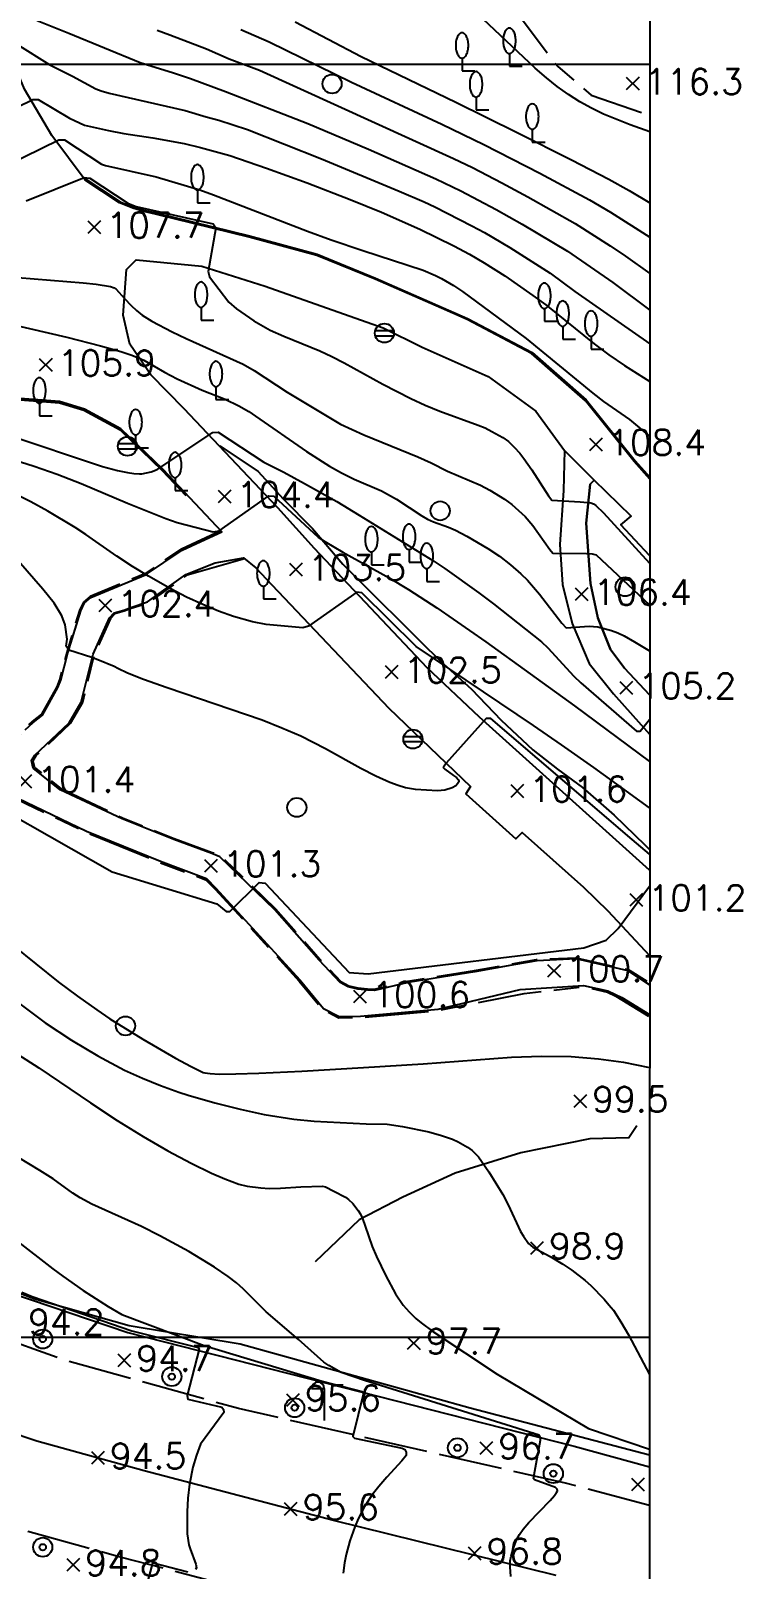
# Model space of a CAD drawing. Extents: x 199116 to 199565, y 548943 to 549516.
# Drawn here: x 199509.5 to 199565.5, y 549181.8 to 549302.6 of the extents above; entities that cross this region are included whole.
import ezdxf

# ---------------------------------------------------------------- set-up
doc = ezdxf.new("R2010")
doc.units = 0
doc.header["$MEASUREMENT"] = 0
doc.linetypes.add('ANYANG', pattern=[9, 5, -1, 2, -1])
doc.linetypes.add('ANYANG2', pattern=[6, 5, -1])
for name, color, linetype in [('A0013114', 1, 'CONTINUOUS'), ('A0013118', 1, 'CONTINUOUS'), ('A0023210', 7, 'CONTINUOUS'), ('A0033324', 1, 'ANYANG2'), ('B0024122', 7, 'CONTINUOUS'), ('B0024123', 3, 'ANYANG'), ('C0223367', 7, 'CONTINUOUS'), ('C0226232', 7, 'CONTINUOUS'), ('C0393323', 7, 'CONTINUOUS'), ('D0015222', 3, 'CONTINUOUS'), ('D0023372', 3, 'CONTINUOUS'), ('D0036351', 3, 'CONTINUOUS'), ('F0017111', 30, 'CONTINUOUS'), ('F0017114', 7, 'CONTINUOUS'), ('F0027132', 7, 'CONTINUOUS'), ('F0027217', 7, 'CONTINUOUS'), ('F0047224', 7, 'CONTINUOUS'), ('F0047226', 1, 'CONTINUOUS'), ('H0017334', 7, 'CONTINUOUS'), ('H0037335', 7, 'CONTINUOUS')]:
    doc.layers.add(name, color=color, linetype=linetype)
doc.styles.add('HIST', font='romans.shx', dxfattribs={"bigfont": 'ngsw.shx'})

# ---------------------------------------------------------------- blocks, each defined once
blk = doc.blocks.new('F0027217')
at = {"layer": 'F0027217'}
for points in [[(0.5, 0.5), (-0.5, -0.5)], [(-0.5, 0.5), (0.5, -0.5)]]:
    blk.add_lwpolyline(points, dxfattribs=at)
blk = doc.blocks.new('D0023372')
at = {"layer": 'D0023372'}
for radius in [0.75, 0.25]:
    blk.add_circle((0, 0), radius, dxfattribs=at)
blk = doc.blocks.new('D0036351')
at = {"layer": 'D0036351'}
blk.add_lwpolyline([(0, 3, 0.175), (-0.169, 2.939, 0.104), (-0.354, 2.707, 0.065), (-0.459, 2.404, 0.051), (-0.5, 2, 0.051), (-0.459, 1.596, 0.065), (-0.354, 1.293, 0.104), (-0.169, 1.061, 0.175), (0, 1, 0.175), (0.169, 1.061, 0.104), (0.354, 1.293, 0.065), (0.459, 1.596, 0.051), (0.5, 2, 0.051), (0.459, 2.404, 0.065), (0.354, 2.707, 0.104), (0.169, 2.939, 0.175)], format="xyb", close=True, dxfattribs=at)
for points in [[(0, 1), (0, 0)], [(0, 0), (1, 0)]]:
    blk.add_lwpolyline(points, dxfattribs=at)
blk = doc.blocks.new('D0015222')
at = {"layer": 'D0015222'}
blk.add_circle((0, 0), 0.75, dxfattribs=at)
blk = doc.blocks.new('C0226232')
at = {"layer": 'C0226232'}
for points in [[(-0.72, 0.211), (0.72, 0.211)], [(-0.722, -0.202), (0.722, -0.202)]]:
    blk.add_lwpolyline(points, dxfattribs=at)
blk.add_circle((0, 0), 0.75, dxfattribs=at)
blk = doc.blocks.new('C0223367')
at = {"layer": 'C0223367'}
for points in [[(-1, 2.5), (0, 2.5)], [(0, 2.5), (0, 0)]]:
    blk.add_lwpolyline(points, dxfattribs=at)
blk.add_arc((-0.5, 2.5), 0.5, 0, 180, dxfattribs=at)

msp = doc.modelspace()

# ---------------------------------------------------------------- linework, layer by layer
at = {"layer": 'A0013114', "flags": 128}
msp.add_lwpolyline([(199442.57, 549236.85), (199451.17, 549232.34), (199467.716, 549223.457), (199486.5, 549213.06), (199495, 549208.78), (199508.03, 549203.47), (199517.14, 549200.38), (199552.194, 549191.458), (199558.123, 549189.819)], dxfattribs=at)
at = {"layer": 'A0013118', "flags": 128}
for points in [[(199558.128, 549267.413), (199556.9, 549268.79), (199553.08, 549273.56), (199548.84, 549277.29), (199543.79, 549279.95), (199541.768, 549280.834), (199536.56, 549283.11), (199531.99, 549284.98), (199526.67, 549286.43), (199519.32, 549288.22), (199518.38, 549288.43), (199517.53, 549288.69), (199516.49, 549289.11), (199513.78, 549290.89), (199511.17, 549294.41), (199509.03, 549298.05), (199507.67, 549301.26), (199507.54, 549302.59), (199507.92, 549305.36)], [(199558.126, 549236.694), (199544.77, 549248.7), (199540.64, 549252.59), (199531.788, 549261.967), (199528.91, 549265.16), (199521.55, 549272.92), (199518.93, 549275.59), (199517.29, 549278), (199516.77, 549280.28), (199517.04, 549283.88), (199517.79, 549284.63), (199522.95, 549284.14), (199527.917, 549282.563), (199537.195, 549279.304), (199540.254, 549277.789), (199545.43, 549275.47), (199549.18, 549272.74), (199551.45, 549269.67), (199551.35, 549266.51), (199551.06, 549262.28), (199551.29, 549259.14), (199552.03, 549256.06), (199553.38, 549252.92), (199555.28, 549250.54), (199558.126, 549247.384)], [(199558.127, 549261.403), (199555.87, 549263.81), (199556.68, 549264.49), (199553.77, 549267.32), (199553.46, 549267.02), (199553.13, 549263.95), (199553.48, 549259.22), (199554.06, 549256.51), (199555.04, 549254.03), (199556.16, 549252.57), (199558.127, 549250.454)], [(199558.125, 549227.693), (199556.45, 549228.78), (199552.35, 549229.72), (199549.26, 549229.58), (199547.591, 549229.281), (199544.4, 549228.71), (199539.16, 549227.87), (199536.52, 549227.25), (199535.95, 549227.26), (199535.19, 549227.35), (199534.45, 549227.53), (199533.81, 549227.87), (199532.16, 549229.63), (199528.67, 549233.59), (199524.36, 549237.74), (199523.73, 549238), (199520.74, 549239.1), (199516.68, 549240.72), (199511.83, 549243.01), (199509.71, 549244.7), (199509.56, 549245.31), (199509.83, 549245.74), (199510.25, 549246.11), (199512.52, 549248.27), (199513.48, 549249.9), (199514.4, 549253.65), (199515.69, 549256.52), (199516.07, 549256.91), (199516.82, 549257.13), (199517.36, 549257.33), (199518.67, 549257.77), (199521.69, 549259.93), (199524.008, 549260.827), (199526.22, 549261.23), (199527.19, 549260.43), (199528.437, 549259.116), (199537.64, 549249.42), (199544.06, 549243.26), (199543.69, 549242.68), (199547.61, 549239.15), (199548.11, 549239.65), (199552.93, 549235.37), (199554.85, 549233.49), (199558.125, 549229.995)], [(199508.49, 549242.34), (199513.9, 549239.76), (199519.69, 549237.39), (199523.32, 549236.03), (199524.06, 549235.28), (199530.67, 549228.05), (199532.51, 549225.84), (199533.73, 549225.2), (199535.42, 549225.22), (199541.5, 549225.77), (199547.952, 549227.314), (199552.92, 549227.63), (199554.85, 549227.22), (199555.93, 549226.68), (199558.125, 549225.343)]]:
    msp.add_lwpolyline(points, dxfattribs=at)
msp.add_lwpolyline([(199509.07, 549247.71), (199509.7, 549248.3), (199510.44, 549248.88), (199511.64, 549251.05), (199511.88, 549251.62), (199512.43, 549253.77), (199513.44, 549257.06), (199513.73, 549257.69), (199514.23, 549258.11), (199518.52, 549259.89), (199521.39, 549261.83), (199523.2, 549262.657), (199524.52, 549263.26), (199519.9, 549268.17), (199516.59, 549271.35), (199513.73, 549272.91), (199511.78, 549273.5), (199507.31, 549273.85, -0.01)], format="xyb", dxfattribs=at)
at = {"layer": 'A0023210', "flags": 128}
msp.add_lwpolyline([(199550.77, 549181.29), (199533.28, 549185.6), (199518.42, 549189.5), (199509.99, 549191.84), (199500.63, 549194.98), (199492.62, 549198.11), (199486.4, 549201.11), (199477.3, 549206.38), (199470.51, 549210.09), (199464.63, 549213.44), (199453.21, 549220.02), (199448.12, 549222.55), (199437.98, 549227.11)], dxfattribs=at)
at = {"layer": 'A0033324', "flags": 128}
for points in [[(199558.123, 549186.779), (199551.505, 549188.538), (199534.944, 549192.319), (199525.83, 549194.4), (199512.31, 549198.16), (199500.6, 549202.31), (199496, 549204.21), (199489.59, 549207.5), (199482.28, 549211.39), (199474.97, 549215.81), (199466.016, 549220.746), (199449.77, 549229.57), (199442.1, 549233.28), (199441.9, 549233.87), (199441.81, 549234.33), (199441.8, 549234.99), (199442.57, 549236.85)], [(199334.3, 549227.62), (199335.31, 549229.53), (199336.08, 549230.3), (199336.49, 549230.49), (199336.7, 549230.53), (199350.566, 549230.263), (199354.211, 549230.176), (199385.84, 549229.55), (199400.41, 549228.96), (199413.71, 549227.21), (199420.946, 549225.244), (199428.522, 549222.482), (199436.78, 549219.47), (199443.65, 549216.56), (199445, 549215.95), (199449.78, 549213.57), (199450.36, 549213.24), (199458.85, 549208.836), (199461.08, 549207.536), (199467.1, 549203.98), (199473.87, 549200.28), (199483.12, 549194.92), (199489.82, 549191.69), (199498.24, 549188.4), (199507.94, 549185.14), (199516.6, 549182.74), (199531.55, 549178.82), (199548.019, 549174.98), (199555.379, 549173.23), (199558.122, 549172.359)]]:
    msp.add_lwpolyline(points, dxfattribs=at)
at = {"layer": 'B0024122', "flags": 128}
msp.add_lwpolyline([(199500.68, 549273.57), (199502.73, 549273.61), (199507.31, 549273.75), (199511.76, 549273.4), (199513.69, 549272.82), (199516.53, 549271.27), (199519.83, 549268.1), (199521.69, 549266.12)], dxfattribs=at)
at = {"layer": 'B0024123', "flags": 128}
for points in [[(199533.78, 549316.77), (199536.72, 549312.63), (199539.25, 549310.4), (199542.8, 549308.15), (199545.74, 549305.89), (199547.97, 549303.7), (199550.5, 549300.31), (199550.92, 549299.82), (199553.54, 549297.56), (199558.129, 549295.98)], [(199524.45, 549263.34), (199521.34, 549261.92), (199518.47, 549259.98), (199514.18, 549258.2), (199513.65, 549257.75), (199513.35, 549257.1), (199512.6, 549254.68), (199512.33, 549253.8), (199511.78, 549251.65), (199511.55, 549251.09), (199510.36, 549248.95), (199509.63, 549248.38), (199508.99, 549247.78), (199508.65, 549247.28), (199508.41, 549246.88), (199508.19, 549246.69)], [(199526.31, 549261.15), (199521.73, 549259.84), (199518.72, 549257.68), (199518.01, 549257.43), (199517.39, 549257.24), (199516.85, 549257.04), (199516.12, 549256.82), (199515.77, 549256.46), (199514.94, 549254.61), (199514.49, 549253.62), (199513.57, 549249.86), (199512.6, 549248.21), (199510.32, 549246.04), (199509.91, 549245.67), (199509.67, 549245.29), (199509.8, 549244.76), (199511.88, 549243.1), (199516.72, 549240.81), (199520.78, 549239.19), (199523.77, 549238.09), (199524.42, 549237.83), (199528.74, 549233.66), (199532.23, 549229.7), (199533.87, 549227.95), (199534.49, 549227.62), (199535.21, 549227.45), (199535.96, 549227.36), (199536.51, 549227.35), (199539.14, 549227.97), (199544.38, 549228.81), (199549.25, 549229.68), (199552.36, 549229.82), (199556.49, 549228.87), (199556.58, 549228.82), (199558.125, 549227.833)], [(199507.56, 549244.69), (199507.56, 549244.29), (199507.63, 549243.7), (199507.74, 549243.28), (199508.42, 549242.26), (199513.86, 549239.67), (199519.65, 549237.3), (199523.26, 549235.94), (199523.99, 549235.21), (199530.59, 549227.98), (199532.45, 549225.76), (199533.71, 549225.1), (199535.43, 549225.12), (199541.51, 549225.67), (199548.27, 549227.01), (199552.92, 549227.53), (199554.82, 549227.12), (199555.46, 549226.8), (199558.125, 549225.163)]]:
    msp.add_lwpolyline(points, dxfattribs=at)
at = {"layer": 'C0393323', "flags": 128}
msp.add_lwpolyline([(199558.127, 549250.454), (199556.16, 549252.57), (199555.04, 549254.03), (199554.06, 549256.51), (199553.48, 549259.22), (199553.13, 549263.95), (199553.46, 549267.02), (199553.77, 549267.32), (199551.45, 549269.67), (199551.35, 549266.51), (199551.06, 549262.28), (199551.29, 549259.14), (199552.03, 549256.06), (199553.38, 549252.92), (199555.28, 549250.54), (199558.126, 549247.384)], dxfattribs=at)
at = {"layer": 'F0017111', "flags": 128}
for points, elevation in [([(199510.01, 549303.43), (199512.51, 549302.45), (199518.11, 549300.15), (199519.02, 549299.85), (199520.64, 549299.36), (199522.07, 549298.87), (199524.81, 549297.85), (199531.28, 549295.35), (199536.04, 549293.33), (199541.32, 549291.01), (199543.29, 549290.05), (199546.08, 549288.6), (199548.11, 549287.45), (199551.66, 549285.31), (199555.23, 549282.85), (199558.128, 549280.681)], 112), ([(199558.129, 549294.69), (199556.59, 549295.23), (199554.5, 549296.09), (199553.55, 549296.55), (199552.64, 549297.06), (199551.74, 549297.63), (199550.87, 549298.24), (199550.02, 549298.92), (199549.14, 549299.7), (199545.05, 549303.53)], 116), ([(199519.44, 549302.67), (199520.43, 549302.31), (199523.31, 549301.22), (199525.09, 549300.43), (199527.48, 549299.53), (199542.71, 549292.6), (199544.2, 549291.88), (199546.52, 549290.69), (199548.55, 549289.59), (199552.28, 549287.49), (199555.03, 549285.73), (199556.22, 549284.93), (199558.128, 549283.571)], 113), ([(199526, 549302.72), (199528.25, 549301.77), (199534.7, 549298.59), (199541.8, 549295.29), (199545.11, 549293.7), (199549.5, 549291.44), (199553.41, 549289.34), (199555.06, 549288.38), (199558.129, 549286.411)], 114), ([(199508.42, 549301.57), (199511, 549299.96), (199512.78, 549299.06), (199514.62, 549298.06), (199515.04, 549297.9), (199515.67, 549297.73), (199521.63, 549296.37), (199523.28, 549295.87), (199524.29, 549295.6), (199526.54, 549294.87), (199532.35, 549292.58), (199538.46, 549290.03), (199540.42, 549289.18), (199541.24, 549288.79), (199544.16, 549287.31), (199545.15, 549286.78), (199547.15, 549285.6), (199550.3, 549283.59), (199552.26, 549282.15), (199558.128, 549278.041)], 111), ([(199507.61, 549292.05), (199511.71, 549294.07), (199512.15, 549294.05), (199515.06, 549292.15), (199515.37, 549292.05), (199519.37, 549291.15), (199522.8, 549290.13), (199523.87, 549289.75), (199531.24, 549286.89), (199533.1, 549286.21), (199535.6, 549285.36), (199540.33, 549283.83), (199541.3, 549283.41), (199541.78, 549283.17), (199542.73, 549282.62), (199543.43, 549282.15), (199548.42, 549278.46), (199553.65, 549274.17), (199554.5, 549273.52), (199556.54, 549272.09), (199558.128, 549270.762)], 109), ([(199509.15, 549289.27), (199513.71, 549291.1), (199514.15, 549291.06), (199517.14, 549289.08), (199517.78, 549288.83), (199523.85, 549287.46), (199524.05, 549287.16), (199523.44, 549283.73), (199523.55, 549283.29), (199525.06, 549281.31), (199525.68, 549280.78), (199527.04, 549279.85), (199528.31, 549279.12), (199529.4, 549278.63), (199532.22, 549277.48), (199533.16, 549277.04), (199534.12, 549276.55), (199537.16, 549274.87), (199539.37, 549273.74), (199540.5, 549273.22), (199541.64, 549272.74), (199544.66, 549271.65), (199545.2, 549271.43), (199545.74, 549271.16), (199546.59, 549270.69), (199547.03, 549270.36), (199547.48, 549269.93), (199547.93, 549269.44), (199548.24, 549269.04), (199548.87, 549268.13), (199550.17, 549266.1), (199550.43, 549265.77), (199552.66, 549265.62), (199553.5, 549265.54), (199553.72, 549265.47), (199553.91, 549265.35), (199554.49, 549264.75), (199558.127, 549260.803)], 108), ([(199508.49, 549283.25), (199513.62, 549282.83), (199514.64, 549282.72), (199515.77, 549282.53), (199516.05, 549282.44), (199516.22, 549282.34), (199516.88, 549281.59), (199517.39, 549281.04), (199517.81, 549280.65), (199518.27, 549280.3), (199519.02, 549279.82), (199520.62, 549278.98), (199521.72, 549278.45), (199526.2, 549276.44), (199527.07, 549275.94), (199529.64, 549274.25), (199533.85, 549271.74), (199535.68, 549270.88), (199539.91, 549269.17), (199540.95, 549268.69), (199542.24, 549268.04), (199544.83, 549266.94), (199545.57, 549266.55), (199546.73, 549265.84), (199547.3, 549265.42), (199548.34, 549264.48), (199548.95, 549263.77), (199550.29, 549261.87), (199550.53, 549261.6), (199553.17, 549261.56), (199553.61, 549261.53), (199553.93, 549261.46), (199558.127, 549257.523)], 107), ([(199504.65, 549280.33), (199512.33, 549278.55), (199515, 549277.87), (199516.59, 549277.43), (199517.38, 549277.18), (199517.98, 549276.95), (199518.4, 549276.76), (199520.02, 549275.8), (199521.01, 549275.29), (199522.97, 549274.41), (199524.79, 549273.69), (199525.86, 549273.18), (199526.65, 549272.71), (199527.17, 549272.36), (199531.16, 549269.58), (199532.98, 549268.43), (199533.93, 549267.91), (199534.91, 549267.42), (199537.07, 549266.48), (199537.54, 549266.24), (199538.25, 549265.84), (199540.24, 549264.53), (199540.68, 549264.27), (199541.14, 549264.06), (199542.32, 549263.64), (199542.88, 549263.39), (199543.76, 549262.93), (199545.42, 549261.97), (199546.34, 549261.36), (199547.19, 549260.69), (199548.01, 549259.98), (199548.53, 549259.47), (199549.48, 549258.37), (199551.24, 549256.09), (199551.57, 549255.72), (199553.38, 549255.86), (199554.05, 549255.81), (199555.13, 549255.53), (199555.62, 549255.33), (199556.13, 549255.09), (199556.93, 549254.64), (199558.127, 549253.912)], 106), ([(199507.63, 549269.1), (199509.79, 549268.44), (199511.59, 549267.81), (199513.47, 549267.06), (199517.12, 549265.52), (199520.11, 549264.33), (199521.02, 549264.01), (199523.85, 549263.26), (199524.3, 549263.34), (199528.22, 549266.09), (199528.61, 549266.06), (199532.08, 549262.85), (199532.62, 549262.5), (199534.02, 549261.68), (199537.66, 549259.66), (199539.17, 549258.73), (199541.4, 549257.29), (199545.25, 549254.64), (199552.21, 549249.59), (199558.126, 549245.233)], 104), ([(199558.126, 549241.583), (199553.73, 549244.76), (199551.2, 549246.55), (199549.01, 549248.06), (199539.78, 549254.27), (199535.51, 549258.48), (199535.13, 549258.52), (199531.33, 549255.86), (199530.88, 549255.74), (199528, 549256), (199526.93, 549256.2), (199525.44, 549256.62), (199524.25, 549257.05), (199523.02, 549257.55), (199521.75, 549258.15), (199520.45, 549258.82), (199518.75, 549259.78), (199517.5, 549260.55), (199516.27, 549261.36), (199513.83, 549263.06), (199513, 549263.6), (199510.85, 549264.89), (199509.52, 549265.63), (199508.16, 549266.32)], 103), ([(199558.126, 549237.963), (199556.74, 549239.11), (199545.64, 549248.61), (199545.28, 549248.61), (199542.14, 549245.09), (199541.92, 549244.79), (199541.91, 549244.76), (199542.04, 549244.62), (199542.73, 549244.14), (199542.95, 549243.97), (199543.09, 549243.81), (199543.14, 549243.71), (199543.13, 549243.62), (199543.04, 549243.47), (199542.89, 549243.33), (199542.62, 549243.17), (199542.04, 549242.97), (199541.47, 549242.93), (199539.72, 549243.03), (199538.94, 549243.17), (199538.36, 549243.34), (199537.72, 549243.58), (199536.62, 549244.08), (199535.43, 549244.67), (199532.67, 549246.23), (199531.7, 549246.73), (199530.72, 549247.21), (199529.22, 549247.86), (199527.7, 549248.47), (199520.23, 549251.02), (199518.36, 549251.68), (199517.1, 549252.18), (199516.35, 549252.53), (199516.06, 549252.7), (199514.79, 549253.22), (199514.32, 549253.39), (199512.49, 549253.97), (199512.29, 549254.29), (199512.36, 549254.84), (199512.22, 549255.97), (199511.94, 549256.67), (199511.34, 549257.66), (199510.45, 549258.77), (199508.51, 549261)], 102), ([(199502.82, 549244.01), (199515.91, 549236.55), (199524.12, 549234.06), (199524.85, 549233.44), (199525.16, 549233.44), (199527.44, 549235.72), (199527.91, 549235.67), (199534.51, 549228.66), (199536.02, 549228.55), (199552.95, 549230.58), (199554.72, 549231.2), (199555.65, 549232.11), (199558.126, 549235.434)], 101), ([(199507.29, 549227.22), (199510.65, 549224.71), (199512.7, 549223.33), (199514.78, 549222.11), (199516.87, 549220.99), (199518.29, 549220.35), (199519.71, 549219.77), (199521.15, 549219.26), (199521.87, 549219.02), (199523.98, 549218.41), (199525.95, 549217.92), (199527.85, 549217.51), (199530.17, 549217.14), (199531.78, 549216.99), (199535.87, 549216.77), (199537.5, 549216.73), (199538.7, 549216.55), (199540.79, 549216.13), (199541.78, 549215.85), (199542.63, 549215.56), (199543.09, 549215.36), (199543.82, 549214.94), (199544.19, 549214.67), (199544.68, 549214.17), (199545.5, 549213), (199546.58, 549211.22), (199547.01, 549210.41), (199547.99, 549208.31), (199548.21, 549207.94), (199548.62, 549207.37), (199548.96, 549207.07), (199550.3, 549206.34), (199551.31, 549205.74), (199552.02, 549205.27), (199553.07, 549204.45), (199553.5, 549204.06), (199554.54, 549202.99), (199554.93, 549202.56), (199555.28, 549202.12), (199555.87, 549201.21), (199556.46, 549200.2), (199558.124, 549197.064)], 99), ([(199508.46, 549222.25), (199510.14, 549221.16), (199514.19, 549218.42), (199516.3, 549217.03), (199518.33, 549215.77), (199520.28, 549214.65), (199522.11, 549213.68), (199523.7, 549212.9), (199524.75, 549212.44), (199525.86, 549212.04), (199526.52, 549211.88), (199527.59, 549211.73), (199528.24, 549211.69), (199529.13, 549211.72), (199530.73, 549211.83), (199532.43, 549211.88), (199532.66, 549211.81), (199533.33, 549211.49), (199534.24, 549211), (199534.47, 549210.83), (199534.8, 549210.52), (199535.22, 549209.96), (199535.4, 549209.66), (199535.57, 549209.32), (199535.79, 549208.73), (199536.32, 549207.14), (199536.66, 549206.34), (199537.39, 549204.82), (199538.17, 549203.42), (199538.77, 549202.52), (199539.24, 549201.99), (199539.76, 549201.47), (199540.17, 549201.13), (199541.09, 549200.45), (199546.16, 549197.1), (199553.31, 549192.83), (199558.123, 549191.199)], 98), ([(199547.21, 549181.2), (199547.17, 549181.98), (199547.18, 549182.45), (199547.24, 549182.81), (199547.41, 549183.39), (199547.7, 549184.13), (199547.9, 549184.51), (199548.2, 549184.94), (199548.63, 549185.45), (199550.3, 549187.19), (199550.64, 549187.58), (199550.81, 549187.81), (199550.88, 549187.95), (199550.85, 549188.06), (199550.74, 549188.2), (199549.08, 549188.8), (199549.01, 549188.9), (199549.55, 549191.93), (199549.56, 549192.04), (199549.56, 549192.12), (199549.44, 549192.3), (199535.73, 549196.61), (199533.89, 549197.24), (199532.93, 549197.78), (199532.52, 549198.05), (199530.55, 549199.82), (199528.01, 549202), (199526.2, 549203.81), (199525.68, 549204.27), (199525.02, 549204.78), (199523.95, 549205.51), (199521.93, 549206.74), (199519.66, 549207.97), (199518.2, 549208.7), (199514.32, 549210.47), (199513.39, 549210.96), (199512.81, 549211.32), (199511.27, 549212.44), (199510.21, 549213.11), (199505.88, 549215.72)], 97), ([(199508.31, 549207.66), (199511.25, 549205.38), (199512.03, 549204.79), (199513.63, 549203.67), (199515.6, 549202.41), (199516.67, 549201.8), (199523.14, 549199.36), (199532.4, 549196.56), (199535.54, 549195.74), (199535.65, 549195.6), (199534.82, 549192.21), (199534.95, 549192.08), (199538.69, 549191.29), (199538.9, 549191.19), (199539.01, 549190.97), (199539.01, 549190.72), (199538.67, 549190.3), (199537.47, 549189), (199536.86, 549188.29), (199536.34, 549187.63), (199535.73, 549186.72), (199535.26, 549185.79), (199534.97, 549185.11), (199534.58, 549184.01), (199534.29, 549182.93), (199534.16, 549182.29), (199534.06, 549181.46)], 96)]:
    msp.add_lwpolyline(points, dxfattribs=dict(at, elevation=elevation))
at = {"layer": 'F0017114', "flags": 128}
for points, elevation in [([(199530.29, 549303.33), (199535.47, 549300.62), (199542.89, 549297.02), (199547.72, 549294.65), (199551.99, 549292.49), (199554.92, 549290.97), (199556.52, 549290.09), (199558.129, 549289.111)], 115), ([(199505.84, 549295.37), (199509.66, 549297.23), (199510.1, 549297.22), (199512.54, 549295.77), (199513.34, 549295.39), (199513.74, 549295.22), (199515.62, 549294.79), (199516.81, 549294.57), (199519.1, 549294.23), (199521.56, 549293.77), (199522.84, 549293.47), (199525.14, 549292.84), (199528.03, 549291.85), (199531.21, 549290.69), (199534.59, 549289.38), (199537.06, 549288.38), (199540.08, 549287.05), (199542.75, 549285.74), (199543.98, 549285.07), (199545.13, 549284.4), (199546.76, 549283.38), (199548.96, 549281.84), (199549.96, 549281.09), (199553.77, 549278.03), (199554.91, 549277.18), (199556.14, 549276.33), (199558.128, 549275.071)], 110), ([(199507.64, 549270.92), (199515.14, 549268.41), (199516.32, 549268.09), (199517.12, 549267.92), (199517.6, 549267.85), (199518.05, 549267.82), (199518.24, 549267.82), (199518.98, 549267.98), (199519.43, 549268.17), (199523.82, 549271.08), (199524.24, 549271.09), (199527.81, 549268.74), (199529.39, 549267.95), (199531.02, 549267.08), (199533.55, 549265.64), (199535.3, 549264.59), (199541.09, 549261.03), (199542.04, 549260.4), (199544.71, 549258.49), (199545.86, 549257.62), (199549.63, 549254.64), (199550.13, 549254.15), (199552.18, 549251.94), (199552.72, 549251.4), (199557.08, 549247.62), (199557.37, 549247.62), (199558.126, 549248.536)], 105), ([(199508.15, 549230.74), (199511.65, 549227.93), (199513.17, 549226.8), (199514.7, 549225.71), (199515.72, 549225.02), (199518.31, 549223.41), (199520.88, 549221.92), (199522.1, 549221.26), (199523.06, 549220.81), (199523.18, 549220.77), (199523.59, 549220.71), (199524.31, 549220.68), (199525.63, 549220.69), (199527.43, 549220.74), (199530.81, 549220.9), (199535.65, 549221.18), (199540.34, 549221.49), (199547.27, 549222.01), (199549.62, 549222.09), (199551.95, 549222.05), (199554.11, 549221.88), (199556.07, 549221.6), (199558.125, 549221.191)], 100), ([(199508.8, 549203.55), (199509.62, 549203.21), (199517.46, 549200.51), (199522.67, 549199.2), (199522.73, 549199.08), (199521.8, 549195.43), (199521.86, 549195.15), (199524.51, 549194.52), (199524.64, 549194.34), (199524.67, 549194.09), (199522.85, 549191.61), (199522.53, 549190.73), (199522.25, 549189.81), (199521.99, 549188.45), (199521.86, 549187.36), (199521.79, 549186.3), (199521.8, 549184.57), (199521.93, 549183.71), (199522.03, 549183.37), (199522.48, 549182.18), (199522.52, 549181.89), (199522.44, 549181.76)], 95), ([(199521.84, 549181.54), (199519.12, 549182.25), (199519.06, 549182.25), (199518.17, 549178.96)], 95)]:
    msp.add_lwpolyline(points, dxfattribs=dict(at, elevation=elevation))
at = {"layer": 'F0047224', "flags": 128}
msp.add_lwpolyline([(199557.13, 549216.6), (199556.48, 549215.67), (199553.43, 549215.58), (199548.01, 549214.5), (199542.85, 549212.88), (199538.73, 549211.02), (199535.31, 549209.23), (199531.85, 549205.93)], dxfattribs=at)
at = {"layer": 'F0047226', "flags": 128}
for points in [[(199513.61, 549291.12), (199516.54, 549289.2), (199517.56, 549288.78), (199518.41, 549288.53), (199519.34, 549288.32), (199526.69, 549286.53), (199532.02, 549285.07), (199536.6, 549283.2), (199543.83, 549280.04), (199548.9, 549277.37), (199553.15, 549273.63), (199556.98, 549268.85), (199558.128, 549267.563)], [(199524.35, 549270.02), (199527.38, 549268.02), (199529.35, 549265.85), (199531.64, 549263.53), (199534.02, 549260.73), (199536.5, 549258.24), (199538.83, 549255.93), (199540.15, 549254.64), (199541.67, 549253.15), (199544.13, 549250.9), (199546.46, 549248.47), (199548.96, 549246.15), (199550.89, 549244.64), (199552.85, 549243.18), (199555.33, 549241.02), (199557.75, 549238.68), (199558.126, 549238.304)], [(199451.64, 549243.98), (199451.38, 549243.4), (199448.64, 549241.79), (199445.94, 549239.58), (199443.64, 549237.65), (199443.57, 549237.03), (199451.88, 549232.83), (199459.66, 549228.4), (199465.4, 549225.27), (199472.21, 549221.56), (199485.77, 549214.41), (199492.6, 549210.58), (199496.57, 549208.34), (199501.97, 549205.99), (199509.84, 549203.03), (199517.25, 549200.92), (199525.97, 549199.49), (199544.02, 549194.46), (199558.123, 549190.779)]]:
    msp.add_lwpolyline(points, dxfattribs=at)
at = {"layer": 'H0017334', "flags": 128}
msp.add_lwpolyline([(199116.28, 549498.61), (199558.14, 549498.57), (199558.11, 548943.63), (199116.22, 548943.67)], close=True, dxfattribs=at)
at = {"layer": 'H0037335', "flags": 128}
for points in [[(199116.259, 549300), (199558.129, 549300)], [(199116.248, 549200), (199558.124, 549200)]]:
    msp.add_lwpolyline(points, dxfattribs=at)

# ---------------------------------------------------------------- block references
at = {"layer": 'C0223367'}
msp.add_blockref('C0223367', (199532.562, 549193.476), dxfattribs=at)
at = {"layer": 'C0226232'}
for p in [(199537.29, 549278.88), (199517.1, 549269.99), (199539.53, 549246.99)]:
    msp.add_blockref('C0226232', p, dxfattribs=at)
at = {"layer": 'D0015222'}
for p in [(199533.179, 549298.457), (199541.67, 549264.92), (199556.194, 549258.954), (199530.41, 549241.62), (199516.95, 549224.46)]:
    msp.add_blockref('D0015222', p, dxfattribs=at)
at = {"layer": 'D0023372'}
for p in [(199510.45, 549199.86), (199520.59, 549196.91), (199530.24, 549194.47), (199543.03, 549191.32), (199550.56, 549189.29), (199510.45, 549183.51)]:
    msp.add_blockref('D0023372', p, dxfattribs=at)
at = {"layer": 'D0036351'}
for p in [(199543.39, 549299.48), (199547.11, 549299.84), (199544.49, 549296.42), (199548.91, 549293.89), (199522.6, 549289.12), (199522.89, 549279.9), (199549.86, 549279.81), (199551.3, 549278.41), (199553.53, 549277.63), (199524.06, 549273.67), (199510.19, 549272.37), (199517.75, 549269.88), (199520.85, 549266.52), (199536.27, 549260.69), (199539.23, 549260.88), (199540.62, 549259.38), (199527.78, 549258)]:
    msp.add_blockref('D0036351', p, dxfattribs=at)
at = {"layer": 'F0027217'}
for p in [(199556.79, 549298.48, 116.29), (199514.5, 549287.21, 107.69), (199510.68, 549276.38, 105.89), (199553.9, 549270.14, 108.35), (199524.73, 549266.05, 104.39), (199530.33, 549260.31, 103.45), (199552.77, 549258.38, 106.44), (199515.36, 549257.48, 102.35), (199537.85, 549252.26, 102.48), (199556.28, 549251.02, 105.21), (199509.06, 549243.67, 101.4), (199547.71, 549242.91, 101.62), (199523.66, 549237.04, 101.33), (199557.07, 549234.37, 101.18), (199550.61, 549228.79, 100.67), (199535.37, 549226.77, 100.57), (199552.66, 549218.55, 99.49), (199549.27, 549207.01, 98.86), (199539.59, 549199.54, 97.73), (199516.85, 549198.19, 94.7), (199530.09, 549195.07, 95.56), (199514.78, 549190.53, 94.45), (199545.29, 549191.29, 96.66), (199557.19, 549188.43, 97.61), (199529.92, 549186.51, 95.61), (199512.84, 549182.12, 94.78), (199544.36, 549183.03, 96.82)]:
    msp.add_blockref('F0027217', p, dxfattribs=at)

# ---------------------------------------------------------------- texts
at = {"layer": 'F0027132', "style": 'HIST'}
for s, p in [('116.3', (199557.74, 549297.63)), ('107.7', (199515.45, 549286.36)), ('105.9', (199511.63, 549275.53)), ('108.4', (199554.85, 549269.29)), ('104.4', (199525.68, 549265.2)), ('103.5', (199531.28, 549259.46)), ('102.4', (199516.31, 549256.63)), ('106.4', (199553.72, 549257.53)), ('102.5', (199538.8, 549251.41)), ('105.2', (199557.23, 549250.17)), ('101.4', (199510.01, 549242.82)), ('101.6', (199548.66, 549242.06)), ('101.3', (199524.61, 549236.19)), ('101.2', (199558.02, 549233.52)), ('100.7', (199551.56, 549227.94)), ('100.6', (199536.32, 549225.92)), ('99.5', (199553.61, 549217.7)), ('98.9', (199550.22, 549206.16)), ('94.2', (199509.3, 549200.2)), ('97.7', (199540.54, 549198.69)), ('94.7', (199517.8, 549197.34)), ('95.6', (199531.04, 549194.22)), ('96.7', (199546.24, 549190.44)), ('94.5', (199515.73, 549189.68)), ('95.6', (199530.87, 549185.66)), ('96.8', (199545.31, 549182.18)), ('94.8', (199513.79, 549181.27))]:
    msp.add_text(s, height=2, dxfattribs=at).set_placement(p)

doc.saveas('drawing.dxf')
